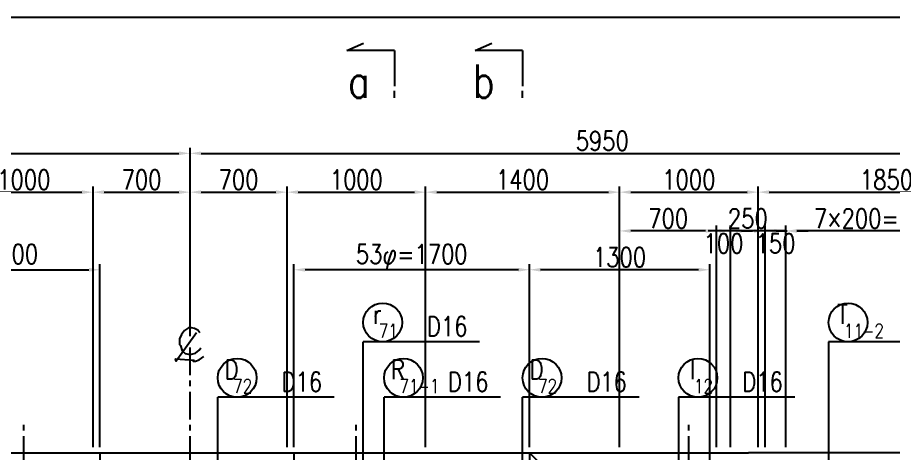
# Model space of a CAD drawing. Header units: millimetres. Extents: x -41433 to 131500, y -94900 to 39745.
# Drawn here: x 108905 to 115226, y -22645 to -19500 of the extents above; entities that cross this region are included whole.
import ezdxf
from ezdxf.enums import TextEntityAlignment as Align

# ---------------------------------------------------------------- set-up
doc = ezdxf.new("R2010")
doc.units = ezdxf.units.MM
doc.header["$LTSCALE"] = 160
doc.header["$MEASUREMENT"] = 0
doc.linetypes.add('CENTER', pattern=[2, 1.25, -0.25, 0.25, -0.25])
doc.layers.get('DEFPOINTS').update_dxf_attribs({"color": 53, "linetype": 'CONTINUOUS'})
for name, color, linetype in [('CENTER', 6, 'CENTER'), ('DIM', 6, 'CONTINUOUS'), ('DIM-L', 6, 'CONTINUOUS'), ('GAIKEI-KEIKAKU', 4, 'CONTINUOUS'), ('TEXT', 4, 'CONTINUOUS'), ('TITLE', 3, 'CONTINUOUS')]:
    doc.layers.add(name, color=color, linetype=linetype)
doc.styles.add('DIM-TEXT', font='ROMANS', dxfattribs={"width": 0.8, "bigfont": 'EXTFONT'})
doc.styles.add('romans', font='romans.shx', dxfattribs={"bigfont": 'extfont.shx'})
doc.dimstyles.new('DIM40', dxfattribs={"dimscale": 40, "dimtxt": 3.5, "dimasz": 2, "dimexe": 1, "dimexo": 1, "dimgap": 0.5, "dimtad": 1, "dimdec": 0, "dimzin": 9, "dimdsep": 46, "dimtxsty": 'DIM-TEXT', "dimcen": 0, "dimclrt": 4, "dimaunit": 1, "dimadec": 4, "dimazin": 0, "dimtfac": 1, "dimtdec": 0, "dimtix": 1, "dimtmove": 2, "dimatfit": 0, "dimfxl": 1, "dimlwd": -1, "dimlwe": -1, "dimarcsym": 0})

# ---------------------------------------------------------------- blocks, each defined once
blk = doc.blocks.new('*D1073')
at = {"layer": 'DEFPOINTS', "color": 0, "transparency": 16777216}
for p in [(110150, -20480), (110150, -21840), (104200, -22640)]:
    blk.add_point(p, dxfattribs=at)
at = {"layer": 'DIM', "color": 0, "transparency": 16777216}
for p, q in [((104200, -22600), (104200, -20440)), ((104280, -20480), (110070, -20480)), ((110150, -21800), (110150, -20440))]:
    blk.add_line(p, q, dxfattribs=at)
for points in [[(104280, -20466.7), (104280, -20493.3), (104200, -20480)], [(110070, -20466.7), (110070, -20493.3), (110150, -20480)]]:
    blk.add_solid(points, dxfattribs=at)
at = {"layer": 'DIM', "color": 4, "transparency": 16777216, "insert": (107175, -20390), "char_height": 140, "attachment_point": 5, "style": 'DIM-TEXT'}
blk.add_mtext('5950', dxfattribs=at)
blk = doc.blocks.new('*D1074')
at = {"layer": 'DEFPOINTS', "color": 0, "transparency": 16777216}
for p in [(116100, -20480), (110150, -21840), (116100, -22640)]:
    blk.add_point(p, dxfattribs=at)
at = {"layer": 'DIM', "color": 0, "transparency": 16777216}
for p, q in [((110150, -21800), (110150, -20440)), ((110230, -20480), (116020, -20480)), ((116100, -22600), (116100, -20440))]:
    blk.add_line(p, q, dxfattribs=at)
for points in [[(110230, -20466.7), (110230, -20493.3), (110150, -20480)], [(116020, -20466.7), (116020, -20493.3), (116100, -20480)]]:
    blk.add_solid(points, dxfattribs=at)
at = {"layer": 'DIM', "color": 4, "transparency": 16777216, "insert": (113125, -20390), "char_height": 140, "attachment_point": 5, "style": 'DIM-TEXT'}
blk.add_mtext('5950', dxfattribs=at)
blk = doc.blocks.new('*D1077')
at = {"layer": 'DEFPOINTS', "color": 0, "transparency": 16777216}
for p in [(110150, -20760), (110150, -21840), (109450, -22640)]:
    blk.add_point(p, dxfattribs=at)
at = {"layer": 'DIM', "color": 0, "transparency": 16777216}
for p, q in [((109450, -22600), (109450, -20720)), ((110150, -21800), (110150, -20720)), ((109530, -20760), (110070, -20760))]:
    blk.add_line(p, q, dxfattribs=at)
for points in [[(109530, -20746.7), (109530, -20773.3), (109450, -20760)], [(110070, -20746.7), (110070, -20773.3), (110150, -20760)]]:
    blk.add_solid(points, dxfattribs=at)
at = {"layer": 'DIM', "color": 4, "transparency": 16777216, "insert": (109800, -20670), "char_height": 140, "attachment_point": 5, "style": 'DIM-TEXT'}
blk.add_mtext('700', dxfattribs=at)
blk = doc.blocks.new('*D1078')
at = {"layer": 'DEFPOINTS', "color": 0, "transparency": 16777216}
for p in [(110850, -20760), (110150, -21840), (110850, -22640)]:
    blk.add_point(p, dxfattribs=at)
at = {"layer": 'DIM', "color": 0, "transparency": 16777216}
for p, q in [((110150, -21800), (110150, -20720)), ((110850, -22600), (110850, -20720)), ((110230, -20760), (110770, -20760))]:
    blk.add_line(p, q, dxfattribs=at)
for points in [[(110230, -20746.7), (110230, -20773.3), (110150, -20760)], [(110770, -20746.7), (110770, -20773.3), (110850, -20760)]]:
    blk.add_solid(points, dxfattribs=at)
at = {"layer": 'DIM', "color": 4, "transparency": 16777216, "insert": (110500, -20670), "char_height": 140, "attachment_point": 5, "style": 'DIM-TEXT'}
blk.add_mtext('700', dxfattribs=at)
blk = doc.blocks.new('*D1079')
at = {"layer": 'DEFPOINTS', "color": 0, "transparency": 16777216}
for p in [(111850, -20760), (110850, -22640), (111850, -22640)]:
    blk.add_point(p, dxfattribs=at)
at = {"layer": 'DIM', "color": 0, "transparency": 16777216}
for p, q in [((110850, -22600), (110850, -20720)), ((111850, -22600), (111850, -20720)), ((110930, -20760), (111770, -20760))]:
    blk.add_line(p, q, dxfattribs=at)
for points in [[(110930, -20746.7), (110930, -20773.3), (110850, -20760)], [(111770, -20746.7), (111770, -20773.3), (111850, -20760)]]:
    blk.add_solid(points, dxfattribs=at)
at = {"layer": 'DIM', "color": 4, "transparency": 16777216, "insert": (111350, -20670), "char_height": 140, "attachment_point": 5, "style": 'DIM-TEXT'}
blk.add_mtext('1000', dxfattribs=at)
blk = doc.blocks.new('*D1080')
at = {"layer": 'DEFPOINTS', "color": 0, "transparency": 16777216}
for p in [(113250, -20760), (111850, -22640), (113250, -22640)]:
    blk.add_point(p, dxfattribs=at)
at = {"layer": 'DIM', "color": 0, "transparency": 16777216}
for p, q in [((111850, -22600), (111850, -20720)), ((113250, -22600), (113250, -20720)), ((111930, -20760), (113170, -20760))]:
    blk.add_line(p, q, dxfattribs=at)
for points in [[(111930, -20746.7), (111930, -20773.3), (111850, -20760)], [(113170, -20746.7), (113170, -20773.3), (113250, -20760)]]:
    blk.add_solid(points, dxfattribs=at)
at = {"layer": 'DIM', "color": 4, "transparency": 16777216, "insert": (112550, -20670), "char_height": 140, "attachment_point": 5, "style": 'DIM-TEXT'}
blk.add_mtext('1400', dxfattribs=at)
blk = doc.blocks.new('*D1081')
at = {"layer": 'DEFPOINTS', "color": 0, "transparency": 16777216}
for p in [(114250, -20760), (113250, -22640), (114250, -22640)]:
    blk.add_point(p, dxfattribs=at)
at = {"layer": 'DIM', "color": 0, "transparency": 16777216}
for p, q in [((113250, -22600), (113250, -20720)), ((114250, -22600), (114250, -20720)), ((113330, -20760), (114170, -20760))]:
    blk.add_line(p, q, dxfattribs=at)
for points in [[(113330, -20746.7), (113330, -20773.3), (113250, -20760)], [(114170, -20746.7), (114170, -20773.3), (114250, -20760)]]:
    blk.add_solid(points, dxfattribs=at)
at = {"layer": 'DIM', "color": 4, "transparency": 16777216, "insert": (113750, -20670), "char_height": 140, "attachment_point": 5, "style": 'DIM-TEXT'}
blk.add_mtext('1000', dxfattribs=at)
blk = doc.blocks.new('*D1082')
at = {"layer": 'DEFPOINTS', "color": 0, "transparency": 16777216}
for p in [(116100, -20760), (114250, -22640), (116100, -22640)]:
    blk.add_point(p, dxfattribs=at)
at = {"layer": 'DIM', "color": 0, "transparency": 16777216}
for p, q in [((114250, -22600), (114250, -20720)), ((116100, -22600), (116100, -20720)), ((114330, -20760), (116020, -20760))]:
    blk.add_line(p, q, dxfattribs=at)
for points in [[(114330, -20746.7), (114330, -20773.3), (114250, -20760)], [(116020, -20746.7), (116020, -20773.3), (116100, -20760)]]:
    blk.add_solid(points, dxfattribs=at)
at = {"layer": 'DIM', "color": 4, "transparency": 16777216, "insert": (115175, -20670), "char_height": 140, "attachment_point": 5, "style": 'DIM-TEXT'}
blk.add_mtext('1850', dxfattribs=at)
blk = doc.blocks.new('*D1086')
at = {"layer": 'DEFPOINTS', "color": 0, "transparency": 16777216}
for p in [(116100, -22640), (114150, -25840), (118760, -25840)]:
    blk.add_point(p, dxfattribs=at)
at = {"layer": 'DIM', "color": 0, "transparency": 16777216}
for p, q in [((116140, -22640), (118800, -22640)), ((118760, -22720), (118760, -25760)), ((114190, -25840), (118800, -25840))]:
    blk.add_line(p, q, dxfattribs=at)
for points in [[(118746.7, -22720), (118773.3, -22720), (118760, -22640)], [(118746.7, -25760), (118773.3, -25760), (118760, -25840)]]:
    blk.add_solid(points, dxfattribs=at)
at = {"layer": 'DIM', "color": 4, "transparency": 16777216, "insert": (118670, -24240), "char_height": 140, "attachment_point": 5, "rotation": 90, "style": 'DIM-TEXT'}
blk.add_mtext('3200', dxfattribs=at)
blk = doc.blocks.new('*D1092')
at = {"layer": 'DEFPOINTS', "color": 0, "transparency": 16777216}
for p in [(113250, -21040), (113250, -22640), (113950, -22640)]:
    blk.add_point(p, dxfattribs=at)
at = {"layer": 'DIM', "color": 0, "transparency": 16777216}
for p, q in [((113250, -22600), (113250, -21000)), ((113870, -21040), (113330, -21040)), ((113950, -22600), (113950, -21000))]:
    blk.add_line(p, q, dxfattribs=at)
for points in [[(113330, -21026.7), (113330, -21053.3), (113250, -21040)], [(113870, -21026.7), (113870, -21053.3), (113950, -21040)]]:
    blk.add_solid(points, dxfattribs=at)
at = {"layer": 'DIM', "color": 4, "transparency": 16777216, "insert": (113600, -20950), "char_height": 140, "attachment_point": 5, "style": 'DIM-TEXT'}
blk.add_mtext('700', dxfattribs=at)
blk = doc.blocks.new('*D1093')
at = {"layer": 'DEFPOINTS', "color": 0, "transparency": 16777216}
for p in [(113950, -21040), (113950, -22640), (114050, -22640)]:
    blk.add_point(p, dxfattribs=at)
at = {"layer": 'DIM', "color": 0, "transparency": 16777216}
for p, q in [((113870, -21040), (113790, -21040)), ((113950, -22600), (113950, -21000)), ((114050, -21040), (113950, -21040)), ((114050, -22600), (114050, -21000)), ((114130, -21040), (114210, -21040))]:
    blk.add_line(p, q, dxfattribs=at)
for points in [[(113870, -21026.7), (113870, -21053.3), (113950, -21040)], [(114130, -21026.7), (114130, -21053.3), (114050, -21040)]]:
    blk.add_solid(points, dxfattribs=at)
at = {"layer": 'DIM', "color": 4, "transparency": 16777216, "insert": (114000, -21130), "char_height": 140, "attachment_point": 5, "style": 'DIM-TEXT'}
blk.add_mtext('100', dxfattribs=at)
blk = doc.blocks.new('*D1094')
at = {"layer": 'DEFPOINTS', "color": 0, "transparency": 16777216}
for p in [(114050, -21040), (114050, -22640), (114300, -22640)]:
    blk.add_point(p, dxfattribs=at)
at = {"layer": 'DIM', "color": 0, "transparency": 16777216}
for p, q in [((113970, -21040), (113890, -21040)), ((114050, -22600), (114050, -21000)), ((114300, -21040), (114050, -21040)), ((114300, -22600), (114300, -21000)), ((114380, -21040), (114460, -21040))]:
    blk.add_line(p, q, dxfattribs=at)
for points in [[(113970, -21026.7), (113970, -21053.3), (114050, -21040)], [(114380, -21026.7), (114380, -21053.3), (114300, -21040)]]:
    blk.add_solid(points, dxfattribs=at)
at = {"layer": 'DIM', "color": 4, "transparency": 16777216, "insert": (114175, -20950), "char_height": 140, "attachment_point": 5, "style": 'DIM-TEXT'}
blk.add_mtext('250', dxfattribs=at)
blk = doc.blocks.new('*D1098')
at = {"layer": 'DEFPOINTS', "color": 0, "transparency": 16777216}
for p in [(109450, -20760), (108450, -22640), (109450, -22640)]:
    blk.add_point(p, dxfattribs=at)
at = {"layer": 'DIM', "color": 0, "transparency": 16777216}
for p, q in [((108450, -22600), (108450, -20720)), ((109450, -22600), (109450, -20720)), ((108530, -20760), (109370, -20760))]:
    blk.add_line(p, q, dxfattribs=at)
for points in [[(108530, -20746.7), (108530, -20773.3), (108450, -20760)], [(109370, -20746.7), (109370, -20773.3), (109450, -20760)]]:
    blk.add_solid(points, dxfattribs=at)
at = {"layer": 'DIM', "color": 4, "transparency": 16777216, "insert": (108950, -20670), "char_height": 140, "attachment_point": 5, "style": 'DIM-TEXT'}
blk.add_mtext('1000', dxfattribs=at)
blk = doc.blocks.new('*D1099')
at = {"layer": 'DEFPOINTS', "color": 0, "transparency": 16777216}
for p in [(114450, -21040), (114450, -22640), (115850, -22640)]:
    blk.add_point(p, dxfattribs=at)
at = {"layer": 'DIM', "color": 0, "transparency": 16777216}
for p, q in [((114450, -22600), (114450, -21000)), ((115770, -21040), (114530, -21040)), ((115850, -22600), (115850, -21000))]:
    blk.add_line(p, q, dxfattribs=at)
for points in [[(114530, -21026.7), (114530, -21053.3), (114450, -21040)], [(115770, -21026.7), (115770, -21053.3), (115850, -21040)]]:
    blk.add_solid(points, dxfattribs=at)
at = {"layer": 'DIM', "color": 4, "transparency": 16777216, "insert": (115150, -20950), "char_height": 140, "attachment_point": 5, "style": 'DIM-TEXT'}
blk.add_mtext('7×200=1400', dxfattribs=at)
blk = doc.blocks.new('*D1113')
at = {"layer": 'DEFPOINTS', "color": 0, "transparency": 16777216}
for p, q in [((107800, -22600), (107800, -21280)), ((109500, -22600), (109500, -21280)), ((107880, -21320), (109420, -21320))]:
    blk.add_line(p, q, dxfattribs=at)
for p in [(109500, -21320), (107800, -22640), (109500, -22640)]:
    blk.add_point(p, dxfattribs=at)
for points in [[(107880, -21306.7), (107880, -21333.3), (107800, -21320)], [(109420, -21306.7), (109420, -21333.3), (109500, -21320)]]:
    blk.add_solid(points, dxfattribs=at)
at = {"layer": 'DEFPOINTS', "color": 4, "transparency": 16777216, "insert": (108650, -21230), "char_height": 140, "attachment_point": 5, "style": 'DIM-TEXT'}
blk.add_mtext('53φ=1700', dxfattribs=at)
blk = doc.blocks.new('*D1095')
at = {"layer": 'DEFPOINTS', "color": 0, "transparency": 16777216}
for p, q in [((112600, -22600), (112600, -21280)), ((113900, -23250), (113900, -21280)), ((113820, -21320), (112680, -21320))]:
    blk.add_line(p, q, dxfattribs=at)
for p in [(112600, -21320), (112600, -22640), (113900, -23290)]:
    blk.add_point(p, dxfattribs=at)
for points in [[(112680, -21306.7), (112680, -21333.3), (112600, -21320)], [(113820, -21306.7), (113820, -21333.3), (113900, -21320)]]:
    blk.add_solid(points, dxfattribs=at)
at = {"layer": 'DEFPOINTS', "color": 4, "transparency": 16777216, "insert": (113250, -21230), "char_height": 140, "attachment_point": 5, "style": 'DIM-TEXT'}
blk.add_mtext('1300', dxfattribs=at)
blk = doc.blocks.new('*D1096')
at = {"layer": 'DEFPOINTS', "color": 0, "transparency": 16777216}
for p, q in [((110900, -22600), (110900, -21280)), ((112600, -22600), (112600, -21280)), ((112520, -21320), (110980, -21320))]:
    blk.add_line(p, q, dxfattribs=at)
for p in [(110900, -21320), (110900, -22640), (112600, -22640)]:
    blk.add_point(p, dxfattribs=at)
for points in [[(110980, -21306.7), (110980, -21333.3), (110900, -21320)], [(112520, -21306.7), (112520, -21333.3), (112600, -21320)]]:
    blk.add_solid(points, dxfattribs=at)
at = {"layer": 'DEFPOINTS', "color": 4, "transparency": 16777216, "insert": (111750, -21230), "char_height": 140, "attachment_point": 5, "style": 'DIM-TEXT'}
blk.add_mtext('53φ=1700', dxfattribs=at)
blk = doc.blocks.new('*D1650')
at = {"layer": 'DEFPOINTS', "color": 0, "transparency": 16777216}
for p in [(114300, -21040), (114300, -22640), (114450, -22640)]:
    blk.add_point(p, dxfattribs=at)
at = {"layer": 'DIM', "color": 0, "transparency": 16777216}
for p, q in [((114220, -21040), (114140, -21040)), ((114300, -22600), (114300, -21000)), ((114450, -21040), (114300, -21040)), ((114450, -22600), (114450, -21000)), ((114530, -21040), (114610, -21040))]:
    blk.add_line(p, q, dxfattribs=at)
for points in [[(114220, -21026.7), (114220, -21053.3), (114300, -21040)], [(114530, -21026.7), (114530, -21053.3), (114450, -21040)]]:
    blk.add_solid(points, dxfattribs=at)
at = {"layer": 'DIM', "color": 4, "transparency": 16777216, "insert": (114375, -21130), "char_height": 140, "attachment_point": 5, "style": 'DIM-TEXT'}
blk.add_mtext('150', dxfattribs=at)

msp = doc.modelspace()

# ---------------------------------------------------------------- linework, layer by layer
at = {"layer": 'CENTER'}
for p, q in [((110150, -26240), (110150, -21840)), ((108950, -26240), (108950, -22440)), ((111350, -26240), (111350, -22440)), ((113750, -26240), (113750, -22440))]:
    msp.add_line(p, q, dxfattribs=at)
at = {"layer": 'DEFPOINTS'}
for p, q in [((109500, -22640), (109500, -22940)), ((110900, -22640), (110900, -22940)), ((113900, -23940), (112600, -22640)), ((112600, -22640), (112600, -22940))]:
    msp.add_line(p, q, dxfattribs=at)
at = {"layer": 'DEFPOINTS', "flags": 128}
msp.add_lwpolyline([(131500, -19500), (100000, -19500), (100000, -39900), (131500, -39900)], close=True, dxfattribs=at)
at = {"layer": 'DIM-L'}
for p, q in [((111400, -22890), (111400, -21840)), ((112240, -21840), (111400, -21840)), ((114758.32, -21840), (114758.32, -22727)), ((115598.32, -21840), (114758.32, -21840)), ((110350, -23114), (110350, -22240)), ((111190, -22240), (110350, -22240)), ((111550, -23114), (111550, -22240)), ((112390, -22240), (111550, -22240)), ((112550, -23114), (112550, -22240)), ((113390, -22240), (112550, -22240)), ((113675, -22240), (113675, -23805)), ((114515, -22240), (113675, -22240))]:
    msp.add_line(p, q, dxfattribs=at)
for centre in [(111540, -21700), (114898.32, -21700), (110490, -22100), (111690, -22100), (112690, -22100), (113815, -22100)]:
    msp.add_circle(centre, 140, dxfattribs=at)
at = {"layer": 'GAIKEI-KEIKAKU'}
for p in [(106120, -22640), (116100, -22640), (116100, -22640)]:
    msp.add_line(p, (114180, -22640), dxfattribs=at)
at = {"layer": 'TEXT', "linetype": 'Continuous', "flags": 128}
for points in [[(110220, -21774.54), (110205.2, -21755.34), (110182, -21744.14), (110160, -21739.34), (110140, -21739.34), (110108.8, -21758.54), (110088, -21787.34), (110074.8, -21817.34), (110074.8, -21859.34), (110082, -21865.74), (110094, -21905.34), (110116, -21923.34), (110140, -21929.34), (110160, -21929.34), (110190, -21922.54), (110215.6, -21900.94), (110228.4, -21883.34)], [(110196.4, -21775.34), (110050, -21979.34), (110046, -21963.34), (110178, -21971.34), (110173.2, -21979.34), (110188.4, -21979.34), (110215.6, -21969.74), (110250, -21945.34)]]:
    msp.add_lwpolyline(points, dxfattribs=at)
at = {"layer": 'TITLE', "ltscale": 50}
for p, q in [((111282.14, -19737.14), (111402.14, -19685.71)), ((112207.14, -19737.14), (112327.14, -19685.71)), ((111625, -19737.14), (111282.14, -19737.14)), ((111625, -19737.14), (111625, -19994.29)), ((112550, -19737.14), (112207.14, -19737.14)), ((112550, -19737.14), (112550, -19994.29)), ((111625, -20080), (111625, -20028.57)), ((112550, -20080), (112550, -20028.57))]:
    msp.add_line(p, q, dxfattribs=at)

# ---------------------------------------------------------------- texts
at = {"layer": 'TEXT', "style": 'romans', "width": 0.8}
for s, height, p in [('r', 140, (111500, -21640)), ('T', 140, (114858.32, -21640)), ('71', 100, (111580, -21760)), ('11', 100, (114938.32, -21760)), ('-2', 100, (115078.32, -21760)), ('D', 140, (110450, -22040)), ('R', 140, (111650, -22040)), ('D', 140, (112650, -22040)), ('I', 140, (113775, -22040)), ('72', 100, (110530, -22160)), ('71', 100, (111730, -22160)), ('-1', 100, (111870, -22160)), ('72', 100, (112730, -22160)), ('12', 100, (113855, -22160))]:
    msp.add_text(s, height=height, rotation=0.000107, dxfattribs=at).set_placement(p, align=Align.MIDDLE)
for p in [(111860, -21840), (110810, -22240), (112010, -22240), (113010, -22240), (114135, -22240)]:
    msp.add_text('D16', height=140, rotation=0.000107, dxfattribs=at).set_placement(p, align=Align.BOTTOM_LEFT)
at = {"layer": 'TITLE', "ltscale": 50, "style": 'romans', "width": 0.8}
for s, p in [('b', (112192.33, -20080)), ('a', (111290.19, -20080))]:
    msp.add_text(s, height=240, dxfattribs=at).set_placement(p)

# ---------------------------------------------------------------- dimensions: what is measured, and where the dimension line sits
at = {"layer": 'DEFPOINTS'}
dim = msp.add_linear_dim(base=(109500, -21320), p1=(107800, -22640), p2=(109500, -22640), text='53φ=<>', dimstyle='DIM40', override={"dimfxl": 0}, dxfattribs=at)
dim.commit()
dim.dimension.update_dxf_attribs({"geometry": '*D1113', "text_midpoint": (108650, -21230)})
dim = msp.add_linear_dim(base=(110900, -21320), p1=(112600, -22640), p2=(110900, -22640), angle=180, text='53φ=<>', dimstyle='DIM40', override={"dimfxl": 0}, dxfattribs=at)
dim.commit()
dim.dimension.update_dxf_attribs({"geometry": '*D1096', "text_midpoint": (111750, -21230)})
dim = msp.add_linear_dim(base=(112600, -21320), p1=(113900, -23290), p2=(112600, -22640), angle=180, dimstyle='DIM40', override={"dimfxl": 0}, dxfattribs=at)
dim.commit()
dim.dimension.update_dxf_attribs({"geometry": '*D1095', "text_midpoint": (113250, -21230)})
at = {"layer": 'DIM'}
for base, p1, p2, picture, middle in [((110150, -20480), (104200, -22640), (110150, -21840), '*D1073', (107175, -20390)), ((116100, -20480), (110150, -21840), (116100, -22640), '*D1074', (113125, -20390)), ((109450, -20760), (108450, -22640), (109450, -22640), '*D1098', (108950, -20670)), ((110150, -20760), (109450, -22640), (110150, -21840), '*D1077', (109800, -20670)), ((110850, -20760), (110150, -21840), (110850, -22640), '*D1078', (110500, -20670)), ((111850, -20760), (110850, -22640), (111850, -22640), '*D1079', (111350, -20670)), ((113250, -20760), (111850, -22640), (113250, -22640), '*D1080', (112550, -20670)), ((114250, -20760), (113250, -22640), (114250, -22640), '*D1081', (113750, -20670)), ((116100, -20760), (114250, -22640), (116100, -22640), '*D1082', (115175, -20670))]:
    dim = msp.add_linear_dim(base=base, p1=p1, p2=p2, dimstyle='DIM40', dxfattribs=at)
    dim.commit()
    dim.dimension.update_dxf_attribs({"geometry": picture, "text_midpoint": middle})
for base, p1, p2, angle, picture, middle in [((113250, -21040), (113950, -22640), (113250, -22640), 180, '*D1092', (113600, -20950)), ((114050, -21040), (114300, -22640), (114050, -22640), 180, '*D1094', (114175, -20950)), ((118760, -25840), (116100, -22640), (114150, -25840), 90, '*D1086', (118670, -24240))]:
    dim = msp.add_linear_dim(base=base, p1=p1, p2=p2, angle=angle, dimstyle='DIM40', dxfattribs=at)
    dim.commit()
    dim.dimension.update_dxf_attribs({"geometry": picture, "text_midpoint": middle})
for base, p1, p2, text, picture, middle in [((114450, -21040), (115850, -22640), (114450, -22640), '7×200=<>', '*D1099', (115150, -20950)), ((113950, -21040), (114050, -22640), (113950, -22640), '\\X<>', '*D1093', (114000, -21040)), ((114300, -21040), (114450, -22640), (114300, -22640), '\\X<>', '*D1650', (114375, -21040))]:
    dim = msp.add_linear_dim(base=base, p1=p1, p2=p2, angle=180, text=text, dimstyle='DIM40', dxfattribs=at)
    dim.commit()
    dim.dimension.update_dxf_attribs({"geometry": picture, "text_midpoint": middle})

doc.saveas('drawing.dxf')
